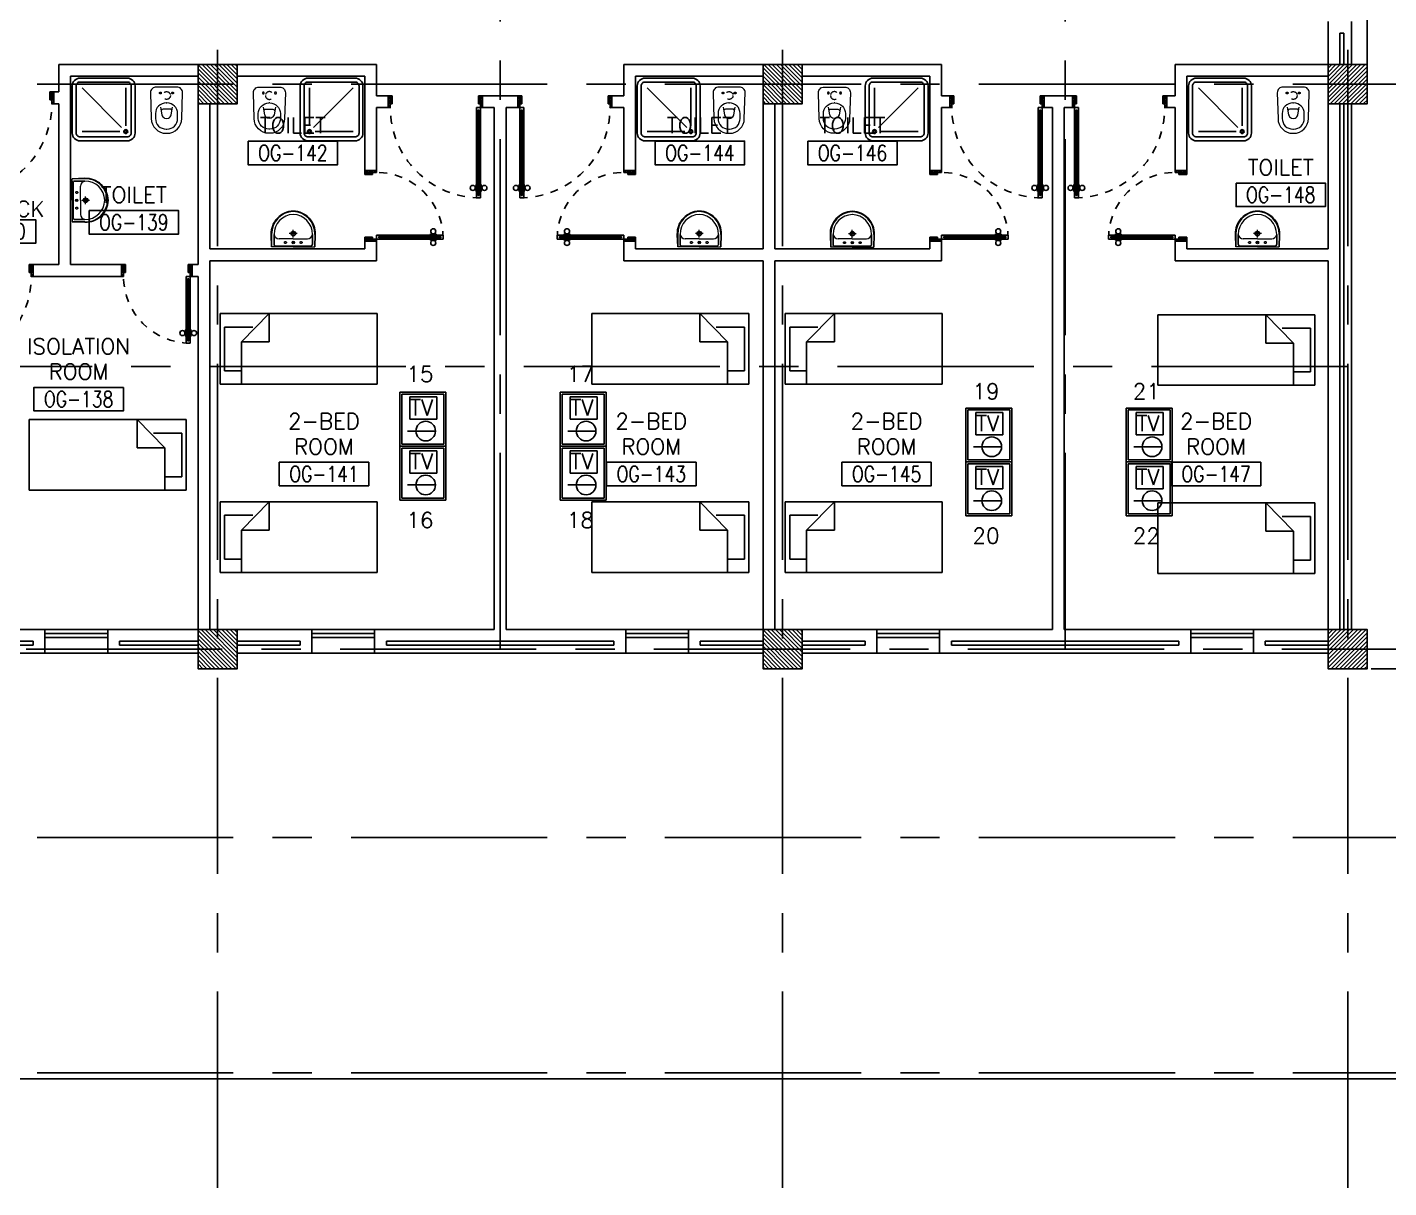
# Model space of a CAD drawing. Extents: x 276011.4 to 276105.3, y 57291.9 to 57371.4.
# Drawn here: x 276077.99 to 276095.34, y 57291.9 to 57306.69 of the extents above; entities that cross this region are included whole.
import ezdxf
from ezdxf.enums import TextEntityAlignment as Align

# ---------------------------------------------------------------- set-up
doc = ezdxf.new("R2010")
doc.units = 0
doc.header["$MEASUREMENT"] = 0
doc.header["$PDMODE"] = 34
for name, pattern in [('CENTERX2', [4, 2.5, -0.5, 0.5, -0.5]), ('DASHED', [0.75, 0.5, -0.25]), ('HIDDEN', [0.375, 0.25, -0.125]), ('HIDDEN2', [0.1875, 0.125, -0.0625])]:
    doc.linetypes.add(name, pattern=pattern)
doc.layers.get('0').update_dxf_attribs({"color": 11, "linetype": 'CONTINUOUS'})
doc.layers.get('DEFPOINTS').update_dxf_attribs({"color": 11, "linetype": 'CONTINUOUS'})
for name, color, linetype in [('AX-DIM', 11, 'CONTINUOUS'), ('AXES', 11, 'CENTERX2'), ('COL', 11, 'CONTINUOUS'), ('DOOR', 11, 'CONTINUOUS'), ('E-TV', 4, 'CONTINUOUS'), ('FIX', 11, 'CONTINUOUS'), ('FUR', 11, 'CONTINUOUS'), ('HAT', 11, 'CONTINUOUS'), ('INSUL', 11, 'CONTINUOUS'), ('PROJ-L', 11, 'CONTINUOUS'), ('RM-BOX', 11, 'CONTINUOUS'), ('RM-NAME', 11, 'CONTINUOUS'), ('RM-NO', 11, 'CONTINUOUS'), ('WALL', 11, 'CONTINUOUS'), ('WIN', 11, 'CONTINUOUS')]:
    doc.layers.add(name, color=color, linetype=linetype)
doc.styles.add('ROMANS', font='ROMANS.shx', dxfattribs={"width": 0.6})
doc.dimstyles.new('STANDARD in', dxfattribs={"dimtxt": 0.24, "dimasz": 0.1, "dimexe": 0.07, "dimexo": 0.05, "dimgap": 0.05, "dimtad": 1, "dimdec": 0, "dimlfac": 1000, "dimzin": 0, "dimdsep": 46, "dimtxsty": 'ROMANS', "dimblk": 'ARCHTICK', "dimcen": 0.05, "dimdle": 0.05, "dimclrd": 7, "dimclre": 7, "dimclrt": 2, "dimadec": 0, "dimazin": 0, "dimtfac": 1, "dimtdec": 0, "dimtmove": 2, "dimatfit": 3, "dimldrblk": 'ARCHTICK', "dimfxl": 0, "dimtolj": 1, "dimtzin": 0, "dimarcsym": 0})

# ---------------------------------------------------------------- blocks, each defined once
blk = doc.blocks.new('_ARCHTICK')
at = {"color": 0, "linetype": 'ByBlock', "const_width": 0.15}
blk.add_lwpolyline([(-0.5, -0.5), (0.5, 0.5)], dxfattribs=at)
blk = doc.blocks.new('*D584')
at = {"layer": 'AX-DIM', "color": 7, "lineweight": -2, "ltscale": 0.3}
for p, q in [((276103.265, 57298.513), (276103.985, 57298.513)), ((276103.915, 57298.563), (276103.915, 57293.238)), ((276061.32, 57293.288), (276103.985, 57293.288))]:
    blk.add_line(p, q, dxfattribs=at)
at = {"layer": 'DEFPOINTS', "color": 0, "ltscale": 0.3}
for p in [(276103.215, 57298.513), (276061.27, 57293.288), (276103.915, 57293.288)]:
    blk.add_point(p, dxfattribs=at)
at = {"layer": 'AX-DIM', "color": 7, "lineweight": -2, "ltscale": 0.3, "xscale": 0.1, "yscale": 0.1, "zscale": 0.1}
for p, rotation in [((276103.915, 57298.513), 90), ((276103.915, 57293.288), 270)]:
    blk.add_blockref('_ARCHTICK', p, dxfattribs=dict(at, rotation=rotation))
at = {"layer": 'AX-DIM', "color": 2, "ltscale": 0.3, "insert": (276103.745, 57295.9), "char_height": 0.24, "attachment_point": 5, "rotation": 90, "style": 'ROMANS'}
blk.add_mtext('\\A1;5225', dxfattribs=at)
blk = doc.blocks.new('*D583')
at = {"layer": 'AX-DIM', "color": 7, "lineweight": -2, "ltscale": 0.3}
for p, q in [((276095.115, 57357.833), (276103.985, 57357.833)), ((276103.915, 57357.883), (276103.915, 57298.463)), ((276095.115, 57298.513), (276103.985, 57298.513))]:
    blk.add_line(p, q, dxfattribs=at)
at = {"layer": 'DEFPOINTS', "color": 0, "ltscale": 0.3}
for p in [(276095.065, 57357.833), (276095.065, 57298.513), (276103.915, 57298.513)]:
    blk.add_point(p, dxfattribs=at)
at = {"layer": 'AX-DIM', "color": 7, "lineweight": -2, "ltscale": 0.3, "xscale": 0.1, "yscale": 0.1, "zscale": 0.1}
for p, rotation in [((276103.915, 57357.833), 90), ((276103.915, 57298.513), 270)]:
    blk.add_blockref('_ARCHTICK', p, dxfattribs=dict(at, rotation=rotation))
at = {"layer": 'AX-DIM', "color": 2, "ltscale": 0.3, "insert": (276103.745, 57328.173), "char_height": 0.24, "attachment_point": 5, "rotation": 90, "style": 'ROMANS'}
blk.add_mtext('\\A1;59320', dxfattribs=at)
blk = doc.blocks.new('*X61')
at = {"color": 0}
for p, q in [((253129, 118266), (253613, 118750)), ((253129, 118319), (253560, 118750)), ((253129, 118372), (253507, 118750)), ((253129, 118425), (253454, 118750)), ((253129, 118478), (253401, 118750)), ((253129, 118531), (253348, 118750)), ((253129, 118584), (253294, 118750)), ((253129, 118637), (253241, 118750)), ((253129, 118690), (253188, 118750)), ((253129, 118743), (253135, 118750)), ((253166, 118250), (253629, 118713)), ((253219, 118250), (253629, 118660)), ((253272, 118250), (253629, 118607)), ((253325, 118250), (253629, 118553)), ((253378, 118250), (253629, 118500)), ((253431, 118250), (253629, 118447)), ((253484, 118250), (253629, 118394)), ((253537, 118250), (253629, 118341)), ((253590, 118250), (253629, 118288))]:
    blk.add_line(p, q, dxfattribs=at)
blk = doc.blocks.new('COL50')
at = {"layer": 'COL'}
blk.add_lwpolyline([(-250, 250), (-250, -250), (250, -250), (250, 250)], close=True, dxfattribs=at)
blk = doc.blocks.new('*X60')
at = {"color": 0}
for p, q in [((253129, 125478), (253600, 125950)), ((253129, 125531), (253547, 125950)), ((253129, 125584), (253494, 125950)), ((253129, 125637), (253441, 125950)), ((253129, 125690), (253388, 125950)), ((253129, 125743), (253335, 125950)), ((253129, 125796), (253282, 125950)), ((253129, 125849), (253229, 125950)), ((253129, 125902), (253176, 125950)), ((253153, 125450), (253629, 125925)), ((253206, 125450), (253629, 125872)), ((253259, 125450), (253629, 125819)), ((253312, 125450), (253629, 125766)), ((253365, 125450), (253629, 125713)), ((253418, 125450), (253629, 125660)), ((253471, 125450), (253629, 125607)), ((253524, 125450), (253629, 125554)), ((253577, 125450), (253629, 125501))]:
    blk.add_line(p, q, dxfattribs=at)
blk = doc.blocks.new('*X51')
at = {"color": 0}
for p, q in [((238727, 169890), (239227, 170390)), ((238729, 169945), (239174, 170390)), ((238729, 169998), (239121, 170390)), ((238729, 170051), (239067, 170390)), ((238729, 170104), (239014, 170390)), ((238729, 170157), (238961, 170390)), ((238729, 170210), (238908, 170390)), ((238729, 170263), (238855, 170390)), ((238729, 170316), (238802, 170390)), ((238729, 170369), (238749, 170390)), ((238780, 169890), (239229, 170339)), ((238833, 169890), (239229, 170286)), ((238886, 169890), (239229, 170233)), ((238939, 169890), (239229, 170180)), ((238992, 169890), (239229, 170127)), ((239045, 169890), (239229, 170074)), ((239098, 169890), (239229, 170020)), ((239151, 169890), (239229, 169967)), ((239204, 169890), (239229, 169914))]:
    blk.add_line(p, q, dxfattribs=at)
blk = doc.blocks.new('*X46')
at = {"color": 0}
for p, q in [((238729, 177104), (239214, 177590)), ((238729, 177157), (239161, 177590)), ((238729, 177210), (239108, 177590)), ((238729, 177263), (239055, 177590)), ((238729, 177316), (239002, 177590)), ((238729, 177369), (238949, 177590)), ((238729, 177422), (238896, 177590)), ((238729, 177475), (238843, 177590)), ((238729, 177528), (238790, 177590)), ((238729, 177581), (238737, 177590)), ((238767, 177090), (239229, 177551)), ((238820, 177090), (239229, 177498)), ((238873, 177090), (239229, 177445)), ((238926, 177090), (239229, 177392)), ((238979, 177090), (239229, 177339)), ((239032, 177090), (239229, 177286)), ((239085, 177090), (239229, 177233)), ((239138, 177090), (239229, 177180)), ((239191, 177090), (239229, 177127))]:
    blk.add_line(p, q, dxfattribs=at)
blk = doc.blocks.new('*X52')
at = {"color": 0}
for p, q in [((245929, 169932), (246386, 170390)), ((245929, 169985), (246333, 170390)), ((245929, 170038), (246280, 170390)), ((245929, 170091), (246227, 170390)), ((245929, 170144), (246174, 170390)), ((245929, 170197), (246121, 170390)), ((245929, 170250), (246068, 170390)), ((245929, 170303), (246015, 170390)), ((245929, 170357), (245962, 170390)), ((245939, 169890), (246429, 170379)), ((245992, 169890), (246429, 170326)), ((246045, 169890), (246429, 170273)), ((246098, 169890), (246429, 170220)), ((246151, 169890), (246429, 170167)), ((246204, 169890), (246429, 170114)), ((246257, 169890), (246429, 170061)), ((246310, 169890), (246429, 170008)), ((246363, 169890), (246429, 169955)), ((246416, 169890), (246429, 169902))]:
    blk.add_line(p, q, dxfattribs=at)
blk = doc.blocks.new('*X45')
at = {"color": 0}
for p, q in [((245927, 177090), (246427, 177590)), ((245929, 177145), (246374, 177590)), ((245929, 177198), (246321, 177590)), ((245929, 177251), (246267, 177590)), ((245929, 177304), (246214, 177590)), ((245929, 177357), (246161, 177590)), ((245929, 177410), (246108, 177590)), ((245929, 177463), (246055, 177590)), ((245929, 177516), (246002, 177590)), ((245929, 177569), (245949, 177590)), ((245980, 177090), (246429, 177539)), ((246033, 177090), (246429, 177486)), ((246086, 177090), (246429, 177433)), ((246139, 177090), (246429, 177380)), ((246192, 177090), (246429, 177327)), ((246245, 177090), (246429, 177274)), ((246298, 177090), (246429, 177220)), ((246351, 177090), (246429, 177167)), ((246404, 177090), (246429, 177114))]:
    blk.add_line(p, q, dxfattribs=at)
blk = doc.blocks.new('DOOR100')
at = {"layer": 'DOOR', "color": 0, "linetype": 'ByBlock'}
for p, q in [((-75, 1218), (-82, 1218)), ((-82, 1128), (-82, 1218)), ((-25, 1300), (-75, 1300)), ((-75, 1300), (-25, 1300)), ((-75, 1250), (-75, 1300)), ((-58, 1250), (-75, 1250)), ((-42, 1270), (-58, 1270)), ((-58, 1250), (-58, 1270)), ((-42, 1250), (-42, 1270)), ((-25, 1250), (-42, 1250)), ((-25, 1250), (-25, 1300)), ((-25, 1218), (-18, 1218)), ((-18, 1128), (-18, 1218)), ((-82, 1205), (-91, 1205)), ((-91, 1205), (-91, 1140)), ((-82, 1140), (-91, 1140)), ((-82, 1205), (-82, 1140)), ((-75, 1128), (-82, 1128)), ((-25, 1128), (-18, 1128)), ((-18, 1205), (-9, 1205)), ((-18, 1205), (-18, 1140)), ((-18, 1140), (-9, 1140)), ((-9, 1205), (-9, 1140)), ((-75, 200), (-58, 200)), ((-75, 150), (-75, 200)), ((-58, 200), (-58, 180)), ((-58, 180), (-42, 180)), ((-42, 200), (-25, 200)), ((-42, 180), (-42, 200)), ((-25, 200), (-25, 150)), ((-1200, 0), (-1200, 150)), ((-1200, 150), (-1175, 150)), ((-1200, 150), (-1200, 0)), ((-1150, 0), (-1200, 0)), ((-1175, 150), (-1175, 100)), ((-1175, 100), (-1150, 100)), ((-1150, 100), (-1150, 0)), ((-75, 150), (-25, 150)), ((-50, 100), (-50, 0)), ((-25, 100), (-50, 100)), ((-50, 0), (0, 0)), ((0, 150), (-25, 150)), ((-25, 150), (-25, 100)), ((0, 150), (0, 0))]:
    blk.add_line(p, q, dxfattribs=at)
at = {"layer": 'DOOR', "linetype": 'ByBlock'}
for p, q in [((-75, 1250), (-75, 200)), ((-58, 200), (-58, 1250)), ((-42, 200), (-42, 1250)), ((-25, 200), (-25, 1250)), ((0, 0), (0, 150))]:
    blk.add_line(p, q, dxfattribs=at)
at = {"layer": 'DOOR', "color": 9, "linetype": 'ByBlock'}
for p, q in [((-1150, 0), (-1200, 114)), ((-1150, 0), (-1200, 40)), ((-1150, 0), (-1163, 100)), ((-50, 0), (0, 114)), ((-50, 0), (-37, 100)), ((-50, 0), (0, 40))]:
    blk.add_line(p, q, dxfattribs=at)
at = {"layer": 'DOOR', "color": 0, "linetype": 'ByBlock'}
for centre in [(-124, 1173), (24, 1173)]:
    blk.add_circle(centre, 32.4, dxfattribs=at)
at = {"layer": 'DOOR', "linetype": 'HIDDEN', "ltscale": 0.5}
blk.add_arc((-25, 150), 1150, 90, 180.0001, dxfattribs=at)
at = {"layer": 'DOOR', "color": 9, "linetype": 'ByBlock'}
for centre, radius, start, end in [((-1150, 0), 154, 103.7142, 108.8947), ((-1150, 0), 134, 100.72, 111.8402), ((-1150, 0), 94.4, 90, 121.9818), ((-1150, 0), 74.4, 90, 132.2236), ((-1150, 0), 54.4, 90, 156.7926), ((-1150, 0), 34.4, 90, 180), ((-1150, 0), 14.4, 90, 180), ((-50, 0), 94.4, 58.0182, 90), ((-50, 0), 74.4, 47.7764, 90), ((-50, 0), 54.4, 23.2074, 90), ((-50, 0), 34.4, 0, 90), ((-50, 0), 14.4, 0, 90), ((-50, 0), 134, 68.1598, 79.28), ((-50, 0), 114, 64.0838, 77.3774), ((-50, 0), 154, 71.1053, 76.2858)]:
    blk.add_arc(centre, radius, start, end, dxfattribs=at)
blk = doc.blocks.new('DOOR90')
at = {"layer": 'DOOR', "color": 0, "linetype": 'ByBlock'}
for p, q in [((-150, 0), (-150, -25)), ((-150, 0), (0, 0)), ((0, -50), (0, 0)), ((-1000, -25), (-1000, -75)), ((-1000, -75), (-1000, -25)), ((-950, -25), (-1000, -25)), ((-950, -75), (-1000, -75)), ((-970, -42), (-970, -58)), ((-950, -42), (-970, -42)), ((-950, -58), (-970, -58)), ((-950, -25), (-950, -42)), ((-950, -58), (-950, -75)), ((-918, -25), (-918, -18)), ((-828, -18), (-918, -18)), ((-918, -75), (-918, -82)), ((-828, -82), (-918, -82)), ((-905, -18), (-905, -9)), ((-905, -9), (-840, -9)), ((-905, -18), (-840, -18)), ((-905, -82), (-905, -91)), ((-905, -82), (-840, -82)), ((-905, -91), (-840, -91)), ((-840, -18), (-840, -9)), ((-840, -82), (-840, -91)), ((-828, -25), (-828, -18)), ((-828, -75), (-828, -82)), ((-200, -42), (-200, -25)), ((-200, -25), (-150, -25)), ((-180, -42), (-200, -42)), ((-200, -75), (-200, -58)), ((-200, -58), (-180, -58)), ((-150, -75), (-200, -75)), ((-180, -58), (-180, -42)), ((-150, -75), (-150, -25)), ((-150, -25), (-100, -25)), ((-100, -25), (-100, -50)), ((-100, -50), (0, -50)), ((-100, -850), (0, -850)), ((-100, -875), (-100, -850)), ((0, -850), (0, -900)), ((-150, -900), (-150, -875)), ((-150, -875), (-100, -875)), ((0, -900), (-150, -900)), ((-150, -900), (0, -900))]:
    blk.add_line(p, q, dxfattribs=at)
at = {"layer": 'DOOR', "color": 9, "linetype": 'ByBlock'}
for p, q in [((0, -50), (-114, 0)), ((0, -50), (-40, 0)), ((0, -50), (-100, -37)), ((0, -850), (-114, -900)), ((0, -850), (-100, -863)), ((0, -850), (-40, -900))]:
    blk.add_line(p, q, dxfattribs=at)
at = {"layer": 'DOOR', "linetype": 'ByBlock'}
for p, q in [((-200, -25), (-950, -25)), ((-200, -42), (-950, -42)), ((-200, -58), (-950, -58)), ((-950, -75), (-200, -75))]:
    blk.add_line(p, q, dxfattribs=at)
at = {"layer": 'DOOR', "color": 0, "linetype": 'ByBlock'}
for centre in [(-873, 24), (-873, -124)]:
    blk.add_circle(centre, 32.4, dxfattribs=at)
at = {"layer": 'DOOR', "color": 9, "linetype": 'ByBlock'}
for centre, radius, start, end in [((0, -50), 154, 161.1053, 166.2858), ((0, -50), 134, 158.1598, 169.28), ((0, -50), 94.4, 148.0182, 180), ((0, -50), 74.4, 137.7764, 180), ((0, -50), 114, 154.0838, 167.3774), ((0, -50), 54.4, 113.2074, 180), ((0, -50), 34.4, 90, 180), ((0, -50), 14.4, 90, 180), ((0, -850), 94.4, 180, 211.9818), ((0, -850), 74.4, 180, 222.2236), ((0, -850), 54.4, 180, 246.7926), ((0, -850), 34.4, 180, 270), ((0, -850), 14.4, 180, 270), ((0, -850), 154, 193.7142, 198.8947), ((0, -850), 134, 190.72, 201.8402)]:
    blk.add_arc(centre, radius, start, end, dxfattribs=at)
at = {"layer": 'DOOR', "linetype": 'HIDDEN', "ltscale": 0.5}
blk.add_arc((-150, -25), 850, 180, 270, dxfattribs=at)
blk = doc.blocks.new('RM1')
at = {"layer": 'RM-BOX'}
blk.add_lwpolyline([(570, -200), (-570, -200), (-570, -500), (570, -500)], close=True, dxfattribs=at)
at = {"layer": 'RM-NAME', "style": 'ROMANS'}
for tag, p in [('ROOMNAME1', (0, 324)), ('ROOMNAME2', (0, 0))]:
    blk.add_attdef(tag, text='', height=200, dxfattribs=at).set_placement(p, align=Align.MIDDLE)
at = {"layer": 'RM-NO', "style": 'ROMANS', "width": 0.8}
blk.add_attdef('ROOMNO', text='', height=200, dxfattribs=at).set_placement((0, -350), align=Align.MIDDLE)
blk = doc.blocks.new('LAV1')
at = {"layer": 'FIX', "linetype": 'ByBlock', "ltscale": 0.3}
for p, q in [((-280, 210), (-275, 50)), ((-245, 210), (-245, 85)), ((245, 210), (245, 85)), ((280, 210), (275, 50)), ((0, 60), (-220, 60)), ((0, 60), (220, 60))]:
    blk.add_line(p, q, dxfattribs=at)
at = {"layer": 'FIX', "linetype": 'Continuous', "lineweight": 20}
for p, q in [((-275, 210), (-275, 50)), ((275, 210), (275, 50)), ((0, 50), (-275, 50)), ((0, 50), (-252, 50)), ((0, 155), (-181, 155)), ((0, 155), (181, 155)), ((0, 50), (252, 50)), ((0, 50), (275, 50))]:
    blk.add_line(p, q, dxfattribs=at)
at = {"layer": 'FIX', "linetype": 'DASHED', "lineweight": 20, "ltscale": 0.05}
for p, q in [((50, 220), (-50, 220)), ((0, 170), (0, 270)), ((0, 170), (0, 270))]:
    blk.add_line(p, q, dxfattribs=at)
at = {"layer": 'FIX', "lineweight": 20}
for p, q in [((16, 107), (-15, 107)), ((0, 92), (0, 123))]:
    blk.add_line(p, q, dxfattribs=at)
for centre, radius in [((0, 220), 29.5), ((0, 220), 22.5), ((0, 107), 15.5)]:
    blk.add_circle(centre, radius, dxfattribs=at)
at = {"layer": 'FIX', "linetype": 'HIDDEN', "lineweight": 20, "ltscale": 0.05}
for centre in [(-100, 107), (100, 107)]:
    blk.add_circle(centre, 12.4, dxfattribs=at)
at = {"layer": 'FIX', "linetype": 'ByBlock', "ltscale": 0.3}
for centre, radius, start, end in [((7, 220), 287, 91.3776, 182.0064), ((-7, 220), 287, 357.9936, 88.6224), ((-220, 85), 24.9, 179.7021, 269.9486), ((220, 85), 24.9, 270.0514, 0.2979)]:
    blk.add_arc(centre, radius, start, end, dxfattribs=at)
at = {"layer": 'FIX', "linetype": 'Continuous', "lineweight": 20}
for centre, radius, start, end in [((8, 217), 283, 91.6988, 181.351), ((8, 212), 253, 91.7328, 180.4884), ((-8, 217), 283, 358.649, 88.3012), ((-8, 212), 253, 359.5116, 88.2672), ((-179, 222), 66.9, 190.2006, 268.0786), ((179, 222), 66.9, 271.9214, 349.7994)]:
    blk.add_arc(centre, radius, start, end, dxfattribs=at)
blk = doc.blocks.new('SHR1')
at = {"layer": 'FIX'}
for p, q in [((-196, 196), (-700, 700)), ((-143, 218), (-143, 700)), ((-218, 143), (-700, 143))]:
    blk.add_line(p, q, dxfattribs=at)
for points in [[(-825, 125), (-825, 725, -0.414214), (-725, 825), (-125, 825, -0.414214), (-25, 725), (-25, 125, -0.414214), (-125, 25), (-725, 25, -0.414214)], [(-775, 125), (-775, 725, -0.414214), (-725, 775), (-125, 775, -0.414214), (-75, 725), (-75, 125, -0.414214), (-125, 75), (-725, 75, -0.414214)]]:
    blk.add_lwpolyline(points, format="xyb", close=True, dxfattribs=at)
for radius in [25, 15]:
    blk.add_circle((-143, 143), radius, dxfattribs=at)
blk = doc.blocks.new('WC1')
at = {"layer": 'FIX', "lineweight": 20}
for p, q in [((-210, 204), (-538, 194)), ((-727, 5), (-727, -5)), ((-674, 5), (-674, -5)), ((-534, 24), (-540, 0)), ((-540, 0), (-534, -24)), ((-475, 141), (-538, 141)), ((-395, 76), (-490, 60)), ((-339, 5), (-339, -5)), ((-538, -141), (-475, -141)), ((-490, -60), (-395, -76)), ((-538, -194), (-210, -204))]:
    blk.add_line(p, q, dxfattribs=at)
at = {"layer": 'FIX', "linetype": 'Continuous', "lineweight": 20}
blk.add_line((-420, -47), (-420, 45), dxfattribs=at)
at = {"layer": 'FIX', "lineweight": 20}
blk.add_lwpolyline([(-213, -204), (-210, -204, 0.414214), (-137, -131), (-137, 0), (-137, 131, 0.414214), (-210, 204)], format="xyb", dxfattribs=at)
at = {"layer": 'FIX', "linetype": 'HIDDEN2', "lineweight": 20, "ltscale": 0.3}
blk.add_circle((-245, 0), 49.8, dxfattribs=at)
at = {"layer": 'FIX', "linetype": 'HIDDEN', "lineweight": 20, "ltscale": 0.05}
for centre in [(-213, 78), (-213, -77)]:
    blk.add_circle(centre, 11.6, dxfattribs=at)
at = {"layer": 'FIX', "lineweight": 20}
for centre, radius, start, end in [((-538, 5), 189, 90, 180), ((-538, 5), 136, 90, 180), ((-473, -7), 68.2, 128.9242, 152.8468), ((-464, -18), 82, 108.496, 128.9242), ((-475, 5), 136, 360, 90), ((-538, -5), 189, 180, 270), ((-538, -5), 136, 180, 270), ((-473, 7), 68.2, 207.1532, 231.0758), ((-464, 18), 82, 231.0758, 251.504), ((-475, -5), 136, 270, 0)]:
    blk.add_arc(centre, radius, start, end, dxfattribs=at)
at = {"layer": 'FIX', "linetype": 'Continuous', "lineweight": 20}
for centre, start, end in [((-443, 46), 357.6662, 91.6121), ((-442, -46), 268.3879, 2.3338)]:
    blk.add_arc(centre, 22.3, start, end, dxfattribs=at)

msp = doc.modelspace()

# ---------------------------------------------------------------- linework, layer by layer
at = {"layer": 'AXES'}
for p, q in [((276080.4155, 57291.8986), (276080.4155, 57370.7113)), ((276087.6155, 57291.8986), (276087.6155, 57370.7113)), ((276094.8155, 57291.8986), (276094.8155, 57370.7113)), ((276084.0155, 57298.7629), (276084.0155, 57357.5829)), ((276091.2155, 57298.7629), (276091.2155, 57357.5329)), ((276104.6155, 57305.9629), (276052.5255, 57305.9629)), ((276094.8155, 57302.3629), (276052.5255, 57302.3629)), ((276033.9755, 57298.7629), (276104.6155, 57298.7629)), ((276104.6155, 57296.3629), (276052.5255, 57296.3629)), ((276104.6155, 57293.3629), (276052.5255, 57293.3629))]:
    msp.add_line(p, q, dxfattribs=at)
at = {"layer": 'COL'}
for points in [[(276080.6655, 57299.0129), (276080.6655, 57298.5129), (276080.1655, 57298.5129), (276080.1655, 57299.0129)], [(276087.8655, 57299.0129), (276087.8655, 57298.5129), (276087.3655, 57298.5129), (276087.3655, 57299.0129)]]:
    msp.add_lwpolyline(points, close=True, dxfattribs=at)
at = {"layer": 'E-TV', "color": 4}
for p, q in [((276083.323, 57302.0355), (276082.737, 57302.0355)), ((276082.737, 57302.0355), (276082.737, 57301.3481)), ((276083.298, 57302.0105), (276082.762, 57302.0105)), ((276082.762, 57302.0105), (276082.762, 57301.3731)), ((276083.2089, 57301.9782), (276082.8638, 57301.9782)), ((276082.8638, 57301.9782), (276082.8638, 57301.6922)), ((276083.2089, 57301.6922), (276083.2089, 57301.9782)), ((276083.298, 57301.3731), (276083.298, 57302.0105)), ((276083.323, 57301.3481), (276083.323, 57302.0355)), ((276085.3664, 57302.0355), (276084.7804, 57302.0355)), ((276084.7804, 57302.0355), (276084.7804, 57301.3481)), ((276085.3414, 57302.0105), (276084.8054, 57302.0105)), ((276084.8054, 57302.0105), (276084.8054, 57301.3731)), ((276085.2523, 57301.9782), (276084.9073, 57301.9782)), ((276084.9073, 57301.9782), (276084.9073, 57301.6922)), ((276085.2523, 57301.6922), (276085.2523, 57301.9782)), ((276085.3414, 57301.3731), (276085.3414, 57302.0105)), ((276085.3664, 57301.3481), (276085.3664, 57302.0355)), ((276090.5355, 57301.8355), (276089.9495, 57301.8355)), ((276089.9495, 57301.8355), (276089.9495, 57301.1481)), ((276090.5105, 57301.8105), (276089.9745, 57301.8105)), ((276089.9745, 57301.8105), (276089.9745, 57301.1731)), ((276090.5105, 57301.1731), (276090.5105, 57301.8105)), ((276090.5355, 57301.1481), (276090.5355, 57301.8355)), ((276092.5789, 57301.8355), (276091.9929, 57301.8355)), ((276091.9929, 57301.8355), (276091.9929, 57301.1481)), ((276092.5539, 57301.8105), (276092.0179, 57301.8105)), ((276092.0179, 57301.8105), (276092.0179, 57301.1731)), ((276092.5539, 57301.1731), (276092.5539, 57301.8105)), ((276092.5789, 57301.1481), (276092.5789, 57301.8355)), ((276082.8638, 57301.6922), (276083.2089, 57301.6922)), ((276084.9073, 57301.6922), (276085.2523, 57301.6922)), ((276090.4214, 57301.7782), (276090.0763, 57301.7782)), ((276090.0763, 57301.7782), (276090.0763, 57301.4922)), ((276090.4214, 57301.4922), (276090.4214, 57301.7782)), ((276092.4648, 57301.7782), (276092.1198, 57301.7782)), ((276092.1198, 57301.7782), (276092.1198, 57301.4922)), ((276092.4648, 57301.4922), (276092.4648, 57301.7782)), ((276083.1922, 57301.5417), (276082.8339, 57301.5417)), ((276085.2356, 57301.5417), (276084.8773, 57301.5417)), ((276090.0763, 57301.4922), (276090.4214, 57301.4922)), ((276092.1198, 57301.4922), (276092.4648, 57301.4922)), ((276082.737, 57301.3481), (276083.323, 57301.3481)), ((276083.323, 57301.3481), (276082.737, 57301.3481)), ((276082.737, 57301.3481), (276082.737, 57300.6607)), ((276082.762, 57301.3731), (276083.298, 57301.3731)), ((276083.298, 57301.3231), (276082.762, 57301.3231)), ((276082.762, 57301.3231), (276082.762, 57300.6857)), ((276083.2089, 57301.2908), (276082.8638, 57301.2908)), ((276082.8638, 57301.2908), (276082.8638, 57301.0048)), ((276083.2089, 57301.0048), (276083.2089, 57301.2908)), ((276083.298, 57300.6857), (276083.298, 57301.3231)), ((276083.323, 57300.6607), (276083.323, 57301.3481)), ((276084.7804, 57301.3481), (276085.3664, 57301.3481)), ((276085.3664, 57301.3481), (276084.7804, 57301.3481)), ((276084.7804, 57301.3481), (276084.7804, 57300.6607)), ((276084.8054, 57301.3731), (276085.3414, 57301.3731)), ((276085.3414, 57301.3231), (276084.8054, 57301.3231)), ((276084.8054, 57301.3231), (276084.8054, 57300.6857)), ((276085.2523, 57301.2908), (276084.9073, 57301.2908)), ((276084.9073, 57301.2908), (276084.9073, 57301.0048)), ((276085.2523, 57301.0048), (276085.2523, 57301.2908)), ((276085.3414, 57300.6857), (276085.3414, 57301.3231)), ((276085.3664, 57300.6607), (276085.3664, 57301.3481)), ((276090.4047, 57301.3417), (276090.0464, 57301.3417)), ((276092.4481, 57301.3417), (276092.0898, 57301.3417)), ((276089.9495, 57301.1481), (276090.5355, 57301.1481)), ((276090.5355, 57301.1481), (276089.9495, 57301.1481)), ((276089.9495, 57301.1481), (276089.9495, 57300.4607)), ((276089.9745, 57301.1731), (276090.5105, 57301.1731)), ((276090.5105, 57301.1231), (276089.9745, 57301.1231)), ((276089.9745, 57301.1231), (276089.9745, 57300.4857)), ((276090.5105, 57300.4857), (276090.5105, 57301.1231)), ((276090.5355, 57300.4607), (276090.5355, 57301.1481)), ((276091.9929, 57301.1481), (276092.5789, 57301.1481)), ((276092.5789, 57301.1481), (276091.9929, 57301.1481)), ((276091.9929, 57301.1481), (276091.9929, 57300.4607)), ((276092.0179, 57301.1731), (276092.5539, 57301.1731)), ((276092.5539, 57301.1231), (276092.0179, 57301.1231)), ((276092.0179, 57301.1231), (276092.0179, 57300.4857)), ((276092.5539, 57300.4857), (276092.5539, 57301.1231)), ((276092.5789, 57300.4607), (276092.5789, 57301.1481)), ((276082.8638, 57301.0048), (276083.2089, 57301.0048)), ((276084.9073, 57301.0048), (276085.2523, 57301.0048)), ((276090.4214, 57301.0908), (276090.0763, 57301.0908)), ((276090.0763, 57301.0908), (276090.0763, 57300.8048)), ((276090.4214, 57300.8048), (276090.4214, 57301.0908)), ((276092.4648, 57301.0908), (276092.1198, 57301.0908)), ((276092.1198, 57301.0908), (276092.1198, 57300.8048)), ((276092.4648, 57300.8048), (276092.4648, 57301.0908)), ((276083.1922, 57300.8544), (276082.8339, 57300.8544)), ((276085.2356, 57300.8544), (276084.8773, 57300.8544)), ((276090.0763, 57300.8048), (276090.4214, 57300.8048)), ((276092.1198, 57300.8048), (276092.4648, 57300.8048)), ((276082.737, 57300.6607), (276083.323, 57300.6607)), ((276082.762, 57300.6857), (276083.298, 57300.6857)), ((276084.7804, 57300.6607), (276085.3664, 57300.6607)), ((276084.8054, 57300.6857), (276085.3414, 57300.6857)), ((276090.4047, 57300.6544), (276090.0464, 57300.6544)), ((276092.4481, 57300.6544), (276092.0898, 57300.6544)), ((276089.9495, 57300.4607), (276090.5355, 57300.4607)), ((276089.9745, 57300.4857), (276090.5105, 57300.4857)), ((276091.9929, 57300.4607), (276092.5789, 57300.4607)), ((276092.0179, 57300.4857), (276092.5539, 57300.4857))]:
    msp.add_line(p, q, dxfattribs=at)
for centre in [(276083.0672, 57301.5417), (276085.1106, 57301.5417), (276090.2797, 57301.3417), (276092.3231, 57301.3417), (276083.0672, 57300.8544), (276085.1106, 57300.8544), (276090.2797, 57300.6544), (276092.3231, 57300.6544)]:
    msp.add_circle(centre, 0.125, dxfattribs=at)
at = {"layer": 'FUR'}
for p, q in [((276080.4476, 57303.0398), (276082.4476, 57303.0398)), ((276080.4476, 57302.1398), (276080.4476, 57303.0398)), ((276080.7192, 57302.6786), (276081.0726, 57303.0398)), ((276081.0726, 57303.0398), (276081.0726, 57302.6786)), ((276082.4476, 57303.0398), (276082.4476, 57302.1398)), ((276087.1848, 57303.0398), (276085.1848, 57303.0398)), ((276085.1848, 57303.0398), (276085.1848, 57302.1398)), ((276086.5597, 57303.0398), (276086.5597, 57302.6786)), ((276086.9132, 57302.6786), (276086.5597, 57303.0398)), ((276087.1848, 57302.1398), (276087.1848, 57303.0398)), ((276087.6495, 57303.0398), (276089.6495, 57303.0398)), ((276087.6495, 57302.1398), (276087.6495, 57303.0398)), ((276087.9211, 57302.6786), (276088.2745, 57303.0398)), ((276088.2745, 57303.0398), (276088.2745, 57302.6786)), ((276089.6495, 57303.0398), (276089.6495, 57302.1398)), ((276094.3973, 57303.0249), (276092.3973, 57303.0249)), ((276092.3973, 57303.0249), (276092.3973, 57302.1249)), ((276093.7722, 57303.0249), (276093.7722, 57302.6638)), ((276094.1257, 57302.6638), (276093.7722, 57303.0249)), ((276094.3973, 57302.1249), (276094.3973, 57303.0249)), ((276080.503, 57302.8676), (276080.8627, 57302.8676)), ((276080.503, 57302.3097), (276080.503, 57302.8676)), ((276087.1293, 57302.8676), (276086.7696, 57302.8676)), ((276087.1293, 57302.3097), (276087.1293, 57302.8676)), ((276087.7049, 57302.8676), (276088.0646, 57302.8676)), ((276087.7049, 57302.3097), (276087.7049, 57302.8676)), ((276094.3418, 57302.8527), (276093.9821, 57302.8527)), ((276094.3418, 57302.2948), (276094.3418, 57302.8527)), ((276080.7192, 57302.6786), (276081.0726, 57302.6786)), ((276080.7192, 57302.1398), (276080.7192, 57302.6786)), ((276086.9132, 57302.6786), (276086.5597, 57302.6786)), ((276086.9132, 57302.1398), (276086.9132, 57302.6786)), ((276087.9211, 57302.6786), (276088.2745, 57302.6786)), ((276087.9211, 57302.1398), (276087.9211, 57302.6786)), ((276094.1257, 57302.6638), (276093.7722, 57302.6638)), ((276094.1257, 57302.1249), (276094.1257, 57302.6638)), ((276080.7192, 57302.3097), (276080.503, 57302.3097)), ((276086.9132, 57302.3097), (276087.1293, 57302.3097)), ((276087.9211, 57302.3097), (276087.7049, 57302.3097)), ((276082.4476, 57302.1398), (276080.4476, 57302.1398)), ((276085.1848, 57302.1398), (276087.1848, 57302.1398)), ((276089.6495, 57302.1398), (276087.6495, 57302.1398)), ((276094.1257, 57302.2948), (276094.3418, 57302.2948)), ((276092.3973, 57302.1249), (276094.3973, 57302.1249)), ((276080.0144, 57301.6882), (276078.0144, 57301.6882)), ((276078.0144, 57301.6882), (276078.0144, 57300.7882)), ((276079.3894, 57301.6882), (276079.3894, 57301.327)), ((276079.7428, 57301.327), (276079.3894, 57301.6882)), ((276080.0144, 57300.7882), (276080.0144, 57301.6882)), ((276079.959, 57301.516), (276079.5993, 57301.516)), ((276079.959, 57300.9581), (276079.959, 57301.516)), ((276079.7428, 57301.327), (276079.3894, 57301.327)), ((276079.7428, 57300.7882), (276079.7428, 57301.327)), ((276079.7428, 57300.9581), (276079.959, 57300.9581)), ((276078.0144, 57300.7882), (276080.0144, 57300.7882)), ((276080.4476, 57300.641), (276082.4476, 57300.641)), ((276080.4476, 57299.741), (276080.4476, 57300.641)), ((276080.7192, 57300.2798), (276081.0726, 57300.641)), ((276081.0726, 57300.641), (276081.0726, 57300.2798)), ((276082.4476, 57300.641), (276082.4476, 57299.741)), ((276087.1848, 57300.641), (276085.1848, 57300.641)), ((276085.1848, 57300.641), (276085.1848, 57299.741)), ((276086.5597, 57300.641), (276086.5597, 57300.2798)), ((276086.9132, 57300.2798), (276086.5597, 57300.641)), ((276087.1848, 57299.741), (276087.1848, 57300.641)), ((276087.6495, 57300.641), (276089.6495, 57300.641)), ((276087.6495, 57299.741), (276087.6495, 57300.641)), ((276087.9211, 57300.2798), (276088.2745, 57300.641)), ((276088.2745, 57300.641), (276088.2745, 57300.2798)), ((276089.6495, 57300.641), (276089.6495, 57299.741)), ((276094.3973, 57300.6261), (276092.3973, 57300.6261)), ((276092.3973, 57300.6261), (276092.3973, 57299.7261)), ((276093.7722, 57300.6261), (276093.7722, 57300.265)), ((276094.1257, 57300.265), (276093.7722, 57300.6261)), ((276094.3973, 57299.7261), (276094.3973, 57300.6261)), ((276080.503, 57300.4688), (276080.8627, 57300.4688)), ((276080.503, 57299.9109), (276080.503, 57300.4688)), ((276087.1293, 57300.4688), (276086.7696, 57300.4688)), ((276087.1293, 57299.9109), (276087.1293, 57300.4688)), ((276087.7049, 57300.4688), (276088.0646, 57300.4688)), ((276087.7049, 57299.9109), (276087.7049, 57300.4688)), ((276094.3418, 57300.4539), (276093.9821, 57300.4539)), ((276094.3418, 57299.896), (276094.3418, 57300.4539)), ((276080.7192, 57300.2798), (276081.0726, 57300.2798)), ((276080.7192, 57299.741), (276080.7192, 57300.2798)), ((276086.9132, 57300.2798), (276086.5597, 57300.2798)), ((276086.9132, 57299.741), (276086.9132, 57300.2798)), ((276087.9211, 57300.2798), (276088.2745, 57300.2798)), ((276087.9211, 57299.741), (276087.9211, 57300.2798)), ((276094.1257, 57300.265), (276093.7722, 57300.265)), ((276094.1257, 57299.7261), (276094.1257, 57300.265)), ((276080.7192, 57299.9109), (276080.503, 57299.9109)), ((276086.9132, 57299.9109), (276087.1293, 57299.9109)), ((276087.9211, 57299.9109), (276087.7049, 57299.9109)), ((276094.1257, 57299.896), (276094.3418, 57299.896)), ((276082.4476, 57299.741), (276080.4476, 57299.741)), ((276085.1848, 57299.741), (276087.1848, 57299.741)), ((276089.6495, 57299.741), (276087.6495, 57299.741)), ((276092.3973, 57299.7261), (276094.3973, 57299.7261))]:
    msp.add_line(p, q, dxfattribs=at)
at = {"layer": 'INSUL'}
for p, q in [((276094.7155, 57306.6129), (276094.7155, 57306.2129)), ((276094.7655, 57306.6129), (276094.7155, 57306.6129)), ((276094.7655, 57306.6129), (276094.7655, 57306.2129)), ((276094.7155, 57305.7129), (276094.7155, 57299.0129)), ((276094.7655, 57305.7129), (276094.7655, 57299.0129)), ((276077.0655, 57298.8629), (276078.0655, 57298.8629)), ((276078.0655, 57298.8129), (276078.0655, 57298.8629)), ((276079.1655, 57298.8629), (276080.1655, 57298.8629)), ((276079.1655, 57298.8129), (276079.1655, 57298.8629)), ((276080.6655, 57298.8629), (276081.4655, 57298.8629)), ((276081.4655, 57298.8129), (276081.4655, 57298.8629)), ((276082.5655, 57298.8129), (276082.5655, 57298.8629)), ((276085.4655, 57298.8629), (276082.5655, 57298.8629)), ((276085.4655, 57298.8129), (276085.4655, 57298.8629)), ((276086.5655, 57298.8129), (276086.5655, 57298.8629)), ((276086.5655, 57298.8629), (276087.3655, 57298.8629)), ((276087.8655, 57298.8629), (276088.6655, 57298.8629)), ((276088.6655, 57298.8129), (276088.6655, 57298.8629)), ((276089.7655, 57298.8129), (276089.7655, 57298.8629)), ((276092.6655, 57298.8629), (276089.7655, 57298.8629)), ((276092.6655, 57298.8129), (276092.6655, 57298.8629)), ((276093.7655, 57298.8629), (276094.5655, 57298.8629)), ((276093.7655, 57298.8129), (276093.7655, 57298.8629)), ((276077.0655, 57298.8129), (276078.0655, 57298.8129)), ((276079.1655, 57298.8129), (276080.1655, 57298.8129)), ((276080.6655, 57298.8129), (276081.4655, 57298.8129)), ((276085.4655, 57298.8129), (276082.5655, 57298.8129)), ((276086.5655, 57298.8129), (276087.3655, 57298.8129)), ((276087.8655, 57298.8129), (276088.6655, 57298.8129)), ((276092.6655, 57298.8129), (276089.7655, 57298.8129)), ((276093.7655, 57298.8129), (276094.5655, 57298.8129))]:
    msp.add_line(p, q, dxfattribs=at)
at = {"layer": 'PROJ-L'}
msp.add_line((276095.0655, 57312.9129), (276095.0655, 57306.2129), dxfattribs=at)
at = {"layer": 'RM-NAME'}
for p, q in [((276078.328, 57305.8629), (276078.328, 57305.7129)), ((276082.5905, 57305.8129), (276082.5905, 57305.6629)), ((276083.7905, 57305.8129), (276083.7905, 57305.6629)), ((276084.2405, 57305.8129), (276084.2405, 57305.6629)), ((276085.4405, 57305.8129), (276085.4405, 57305.6629)), ((276089.7467, 57305.8129), (276089.7467, 57305.6629)), ((276090.9467, 57305.8129), (276090.9467, 57305.6629)), ((276091.3092, 57305.8129), (276091.3092, 57305.6629)), ((276092.5092, 57305.8129), (276092.5092, 57305.6629)), ((276078.0655, 57303.6629), (276078.0655, 57303.5129))]:
    msp.add_line(p, q, dxfattribs=at)
at = {"layer": 'WALL'}
for p, q in [((276094.5655, 57306.2129), (276094.5655, 57306.7629)), ((276094.8655, 57306.2129), (276094.8655, 57306.7629)), ((276078.3905, 57306.2129), (276078.3905, 57305.8629)), ((276082.4405, 57306.2129), (276082.4405, 57305.8129)), ((276085.5905, 57306.2129), (276085.5905, 57305.8129)), ((276089.6405, 57306.2129), (276089.6405, 57305.8129)), ((276092.6155, 57306.2129), (276092.6155, 57305.8129)), ((276078.5405, 57306.0629), (276078.5405, 57303.6629)), ((276082.2905, 57306.0629), (276082.2905, 57304.8629)), ((276085.7405, 57306.0629), (276085.7405, 57304.8629)), ((276089.4905, 57306.0629), (276089.4905, 57304.8629)), ((276092.7655, 57306.0629), (276092.7655, 57304.8629)), ((276083.7905, 57305.8129), (276084.2405, 57305.8129)), ((276078.3905, 57305.7129), (276078.3905, 57303.6629)), ((276080.1655, 57305.7129), (276080.1655, 57303.6629)), ((276080.3155, 57305.7129), (276080.3155, 57303.8629)), ((276082.4405, 57305.6629), (276082.4405, 57304.8629)), ((276083.9405, 57305.6629), (276083.9405, 57299.0129)), ((276084.0905, 57305.6629), (276084.0905, 57299.0129)), ((276084.0905, 57305.6629), (276084.2405, 57305.6629)), ((276085.5905, 57305.6629), (276085.5905, 57304.8629)), ((276087.3655, 57305.7129), (276087.3655, 57303.8629)), ((276087.5155, 57305.7129), (276087.5155, 57303.8629)), ((276089.6405, 57305.6629), (276089.6405, 57304.8629)), ((276091.053, 57305.6629), (276091.053, 57299.0129)), ((276091.203, 57305.6629), (276091.203, 57299.0129)), ((276092.6155, 57305.6629), (276092.6155, 57304.8629)), ((276094.5655, 57303.8629), (276094.5655, 57305.7129)), ((276094.8655, 57299.0129), (276094.8655, 57305.7129)), ((276082.4405, 57304.8629), (276082.2905, 57304.8629)), ((276085.5905, 57304.8629), (276085.7405, 57304.8629)), ((276089.6405, 57304.8629), (276089.4905, 57304.8629)), ((276092.6155, 57304.8629), (276092.7655, 57304.8629)), ((276082.4405, 57303.9629), (276082.2905, 57303.9629)), ((276082.2905, 57303.9629), (276082.2905, 57303.8629)), ((276082.4405, 57303.9629), (276082.4405, 57303.7129)), ((276085.5905, 57303.9629), (276085.7405, 57303.9629)), ((276085.5905, 57303.9629), (276085.5905, 57303.7129)), ((276085.7405, 57303.9629), (276085.7405, 57303.8629)), ((276089.6405, 57303.9629), (276089.4905, 57303.9629)), ((276089.4905, 57303.9629), (276089.4905, 57303.8629)), ((276089.6405, 57303.9629), (276089.6405, 57303.7129)), ((276092.6155, 57303.9629), (276092.7655, 57303.9629)), ((276092.6155, 57303.9629), (276092.6155, 57303.7129)), ((276092.7655, 57303.9629), (276092.7655, 57303.8629)), ((276082.2905, 57303.8629), (276080.3155, 57303.8629)), ((276082.4405, 57303.7129), (276080.3155, 57303.7129)), ((276080.3155, 57303.7129), (276080.3155, 57299.0129)), ((276085.5905, 57303.7129), (276087.3655, 57303.7129)), ((276085.7405, 57303.8629), (276087.3655, 57303.8629)), ((276087.3655, 57303.7129), (276087.3655, 57299.0129)), ((276089.4905, 57303.8629), (276087.5155, 57303.8629)), ((276089.6405, 57303.7129), (276087.5155, 57303.7129)), ((276087.5155, 57303.7129), (276087.5155, 57299.0129)), ((276092.6155, 57303.7129), (276094.5655, 57303.7129)), ((276092.7655, 57303.8629), (276094.5655, 57303.8629)), ((276094.5655, 57299.0129), (276094.5655, 57303.7129)), ((276079.1905, 57303.6629), (276079.1905, 57303.5129)), ((276080.0905, 57303.6629), (276080.0905, 57303.5129)), ((276080.1655, 57303.5129), (276080.1655, 57299.0129)), ((276077.0655, 57299.0129), (276078.2155, 57299.0129)), ((276078.2155, 57298.7129), (276078.2155, 57299.0129)), ((276079.0155, 57298.7129), (276079.0155, 57299.0129)), ((276079.0155, 57299.0129), (276080.1655, 57299.0129)), ((276080.6655, 57299.0129), (276081.6155, 57299.0129)), ((276081.6155, 57298.7129), (276081.6155, 57299.0129)), ((276082.4155, 57298.7129), (276082.4155, 57299.0129)), ((276083.9405, 57299.0129), (276082.4155, 57299.0129)), ((276085.6155, 57299.0129), (276084.0905, 57299.0129)), ((276085.6155, 57298.7129), (276085.6155, 57299.0129)), ((276086.4155, 57298.7129), (276086.4155, 57299.0129)), ((276087.3655, 57299.0129), (276086.4155, 57299.0129)), ((276087.8655, 57299.0129), (276088.8155, 57299.0129)), ((276088.8155, 57298.7129), (276088.8155, 57299.0129)), ((276089.6155, 57298.7129), (276089.6155, 57299.0129)), ((276091.053, 57299.0129), (276089.6155, 57299.0129)), ((276092.8155, 57299.0129), (276091.203, 57299.0129)), ((276092.8155, 57298.7129), (276092.8155, 57299.0129)), ((276094.5655, 57299.0129), (276093.6155, 57299.0129)), ((276093.6155, 57298.7129), (276093.6155, 57299.0129)), ((276077.0655, 57298.7129), (276078.2155, 57298.7129)), ((276079.0155, 57298.7129), (276080.1655, 57298.7129)), ((276080.6655, 57298.7129), (276081.6155, 57298.7129)), ((276085.6155, 57298.7129), (276082.4155, 57298.7129)), ((276087.3655, 57298.7129), (276086.4155, 57298.7129)), ((276087.8655, 57298.7129), (276088.8155, 57298.7129)), ((276092.8155, 57298.7129), (276089.6155, 57298.7129)), ((276094.5655, 57298.7129), (276093.6155, 57298.7129))]:
    msp.add_line(p, q, dxfattribs=at)
at = {"layer": 'WALL', "linetype": 'ByBlock'}
for p, q in [((276078.3905, 57306.2129), (276080.1635, 57306.2129)), ((276080.6655, 57306.2129), (276082.4405, 57306.2129)), ((276080.6655, 57306.2129), (276082.4405, 57306.2129)), ((276087.3655, 57306.2129), (276085.5905, 57306.2129)), ((276087.3655, 57306.2129), (276085.5905, 57306.2129)), ((276085.5905, 57306.2129), (276087.3655, 57306.2129)), ((276087.8655, 57306.2129), (276089.6405, 57306.2129)), ((276087.8655, 57306.2129), (276089.6405, 57306.2129)), ((276089.6405, 57306.2129), (276087.8655, 57306.2129)), ((276094.5655, 57306.2129), (276092.6155, 57306.2129)), ((276078.5405, 57306.0629), (276080.1635, 57306.0629)), ((276080.6655, 57306.0629), (276082.2905, 57306.0629)), ((276082.2905, 57306.0629), (276080.6655, 57306.0629)), ((276087.3655, 57306.0629), (276085.7405, 57306.0629)), ((276085.7405, 57306.0629), (276087.3655, 57306.0629)), ((276085.7405, 57306.0629), (276087.3655, 57306.0629)), ((276087.8655, 57306.0629), (276089.4905, 57306.0629)), ((276087.8655, 57306.0629), (276089.4905, 57306.0629)), ((276089.4905, 57306.0629), (276087.8655, 57306.0629)), ((276089.4905, 57306.0629), (276087.8655, 57306.0629)), ((276092.7655, 57306.0629), (276094.5655, 57306.0629)), ((276092.7655, 57306.0629), (276094.5655, 57306.0629)), ((276078.328, 57305.8629), (276078.3905, 57305.8629)), ((276082.4405, 57305.8129), (276082.5905, 57305.8129)), ((276085.5905, 57305.8129), (276085.4405, 57305.8129)), ((276089.6405, 57305.8129), (276089.7467, 57305.8129)), ((276091.3092, 57305.8129), (276090.9467, 57305.8129)), ((276092.6155, 57305.8129), (276092.5092, 57305.8129)), ((276078.328, 57305.7129), (276078.3905, 57305.7129)), ((276082.4405, 57305.6629), (276082.5905, 57305.6629)), ((276083.7905, 57305.6629), (276083.9405, 57305.6629)), ((276085.5905, 57305.6629), (276085.4405, 57305.6629)), ((276089.6405, 57305.6629), (276089.7467, 57305.6629)), ((276090.9467, 57305.6629), (276091.053, 57305.6629)), ((276091.3092, 57305.6629), (276091.203, 57305.6629)), ((276092.6155, 57305.6629), (276092.5092, 57305.6629)), ((276078.0655, 57303.6629), (276078.3905, 57303.6629)), ((276078.5405, 57303.6629), (276079.1905, 57303.6629)), ((276080.0905, 57303.6629), (276080.1655, 57303.6629)), ((276078.0655, 57303.5129), (276079.1905, 57303.5129)), ((276080.0905, 57303.5129), (276080.1655, 57303.5129))]:
    msp.add_line(p, q, dxfattribs=at)
at = {"layer": 'WALL', "linetype": 'ByBlock', "ltscale": 0.3}
for points in [[(276080.1655, 57305.7129), (276080.6655, 57305.7129), (276080.6655, 57306.2129), (276080.1655, 57306.2129)], [(276087.3655, 57305.7129), (276087.8655, 57305.7129), (276087.8655, 57306.2129), (276087.3655, 57306.2129)], [(276094.5655, 57305.7129), (276095.0655, 57305.7129), (276095.0655, 57306.2129), (276094.5655, 57306.2129)], [(276080.1655, 57298.5129), (276080.6655, 57298.5129), (276080.6655, 57299.0129), (276080.1655, 57299.0129)], [(276087.3655, 57298.5129), (276087.8655, 57298.5129), (276087.8655, 57299.0129), (276087.3655, 57299.0129)], [(276094.5655, 57298.5129), (276095.0655, 57298.5129), (276095.0655, 57299.0129), (276094.5655, 57299.0129)]]:
    msp.add_lwpolyline(points, close=True, dxfattribs=at)
at = {"layer": 'WIN'}
for p, q in [((276078.2155, 57299.0129), (276079.0155, 57299.0129)), ((276081.6155, 57299.0129), (276082.4155, 57299.0129)), ((276085.6155, 57299.0129), (276086.4155, 57299.0129)), ((276088.8155, 57299.0129), (276089.6155, 57299.0129)), ((276092.8155, 57299.0129), (276093.6155, 57299.0129)), ((276078.2155, 57298.9629), (276079.0155, 57298.9629)), ((276078.2155, 57298.9129), (276079.0155, 57298.9129)), ((276081.6155, 57298.9629), (276082.4155, 57298.9629)), ((276081.6155, 57298.9129), (276082.4155, 57298.9129)), ((276085.6155, 57298.9629), (276086.4155, 57298.9629)), ((276085.6155, 57298.9129), (276086.4155, 57298.9129)), ((276088.8155, 57298.9629), (276089.6155, 57298.9629)), ((276088.8155, 57298.9129), (276089.6155, 57298.9129)), ((276092.8155, 57298.9629), (276093.6155, 57298.9629)), ((276092.8155, 57298.9129), (276093.6155, 57298.9129)), ((276078.2155, 57298.7129), (276079.0155, 57298.7129)), ((276081.6155, 57298.7129), (276082.4155, 57298.7129)), ((276085.6155, 57298.7129), (276086.4155, 57298.7129)), ((276088.8155, 57298.7129), (276089.6155, 57298.7129)), ((276092.8155, 57298.7129), (276093.6155, 57298.7129))]:
    msp.add_line(p, q, dxfattribs=at)

# ---------------------------------------------------------------- block references
at = {"layer": 'COL', "xscale": 0.001, "yscale": 0.001, "zscale": 0.001, "rotation": 180}
for p in [(276080.4155, 57305.9629), (276087.6155, 57305.9629)]:
    msp.add_blockref('COL50', p, dxfattribs=at)
at = {"layer": 'COL', "xscale": -0.001, "yscale": 0.001, "zscale": 0.001}
for p in [(276094.8155, 57305.9629), (276094.8155, 57298.7629)]:
    msp.add_blockref('COL50', p, dxfattribs=at)
at = {"layer": 'DOOR', "color": 0, "linetype": 'ByBlock', "yscale": 0.001, "zscale": 0.001}
for name, p, xscale, rotation in [('DOOR100', (276077.128, 57305.8629), 0.001, 180), ('DOOR100', (276083.7905, 57305.8129), -0.001, 180), ('DOOR100', (276084.2405, 57305.8129), 0.001, 180), ('DOOR100', (276090.9467, 57305.8129), -0.001, 180), ('DOOR100', (276091.3092, 57305.8129), 0.001, 180), ('DOOR90', (276082.2905, 57303.9629), 0.001, 180), ('DOOR90', (276085.7405, 57303.9629), -0.001, 180), ('DOOR90', (276089.4905, 57303.9629), 0.001, 180), ('DOOR90', (276092.7655, 57303.9629), -0.001, 180), ('DOOR100', (276076.8655, 57303.6629), 0.001, 180), ('DOOR90', (276080.0905, 57303.6629), -0.001, 270)]:
    msp.add_blockref(name, p, dxfattribs=dict(at, xscale=xscale, rotation=rotation))
at = {"layer": 'FIX', "yscale": 0.001, "zscale": 0.001}
for name, p, xscale, rotation in [('SHR1', (276079.3885, 57305.2149), -0.001, 90), ('SHR1', (276081.4425, 57305.2149), 0.001, 270), ('SHR1', (276086.5885, 57305.2149), -0.001, 90), ('SHR1', (276088.6425, 57305.2149), 0.001, 270), ('SHR1', (276093.6135, 57305.2149), -0.001, 90), ('WC1', (276079.7647, 57306.0629), 0.001, 90), ('WC1', (276081.075, 57306.0629), -0.001, 270), ('WC1', (276086.933, 57306.0629), 0.001, 90), ('WC1', (276088.275, 57306.0629), -0.001, 270), ('WC1', (276094.1215, 57306.0629), 0.001, 90)]:
    msp.add_blockref(name, p, dxfattribs=dict(at, xscale=xscale, rotation=rotation))
at = {"layer": 'FIX', "linetype": 'ByBlock', "ltscale": 0.3, "xscale": 0.001, "yscale": 0.001, "zscale": 0.001, "rotation": 270}
msp.add_blockref('LAV1', (276078.5135, 57304.4825), dxfattribs=at)
at = {"layer": 'FIX', "linetype": 'ByBlock', "ltscale": 0.3, "xscale": 0.001, "yscale": 0.001, "zscale": 0.001}
for p in [(276081.379, 57303.8379), (276086.553, 57303.8379), (276088.503, 57303.8359), (276093.6655, 57303.8379)]:
    msp.add_blockref('LAV1', p, dxfattribs=at)
at = {"layer": 'HAT', "xscale": -0.001, "yscale": 0.001, "zscale": 0.001, "rotation": 180}
for name in ['*X51', '*X52', '*X46', '*X45']:
    msp.add_blockref(name, (275841.4369, 57476.1027), dxfattribs=at)
at = {"layer": 'HAT', "xscale": 0.001, "yscale": 0.001, "zscale": 0.001}
for name in ['*X60', '*X61']:
    msp.add_blockref(name, (275841.4369, 57180.2632), dxfattribs=at)
at = {"layer": 'RM-NAME'}
ref = msp.add_blockref('RM1', (276081.3746, 57305.4363), dxfattribs=dict(at, xscale=-0.001, yscale=0.001, zscale=0.001))
ref.add_attrib('ROOMNO', 'OG-142', dxfattribs={"layer": 'RM-NO', "height": 0.2, "style": 'ROMANS', "width": 0.8}).set_placement((276081.3746, 57305.0863), align=Align.MIDDLE)
ref.add_attrib('ROOMNAME2', 'TOILET', dxfattribs={"height": 0.2, "style": 'ROMANS'}).set_placement((276081.3746, 57305.4363), align=Align.MIDDLE)
ref = msp.add_blockref('RM1', (276086.5606, 57305.4363), dxfattribs=dict(at, xscale=-0.001, yscale=0.001, zscale=0.001))
ref.add_attrib('ROOMNO', 'OG-144', dxfattribs={"layer": 'RM-NO', "height": 0.2, "style": 'ROMANS', "width": 0.8}).set_placement((276086.5606, 57305.0863), align=Align.MIDDLE)
ref.add_attrib('ROOMNAME2', 'TOILET', dxfattribs={"height": 0.2, "style": 'ROMANS'}).set_placement((276086.5606, 57305.4363), align=Align.MIDDLE)
ref = msp.add_blockref('RM1', (276088.5056, 57305.4363), dxfattribs=dict(at, xscale=-0.001, yscale=0.001, zscale=0.001))
ref.add_attrib('ROOMNO', 'OG-146', dxfattribs={"layer": 'RM-NO', "height": 0.2, "style": 'ROMANS', "width": 0.8}).set_placement((276088.5056, 57305.0863), align=Align.MIDDLE)
ref.add_attrib('ROOMNAME2', 'TOILET', dxfattribs={"height": 0.2, "style": 'ROMANS'}).set_placement((276088.5056, 57305.4363), align=Align.MIDDLE)
ref = msp.add_blockref('RM1', (276093.9622, 57304.9021), dxfattribs=dict(at, xscale=-0.001, yscale=0.001, zscale=0.001))
ref.add_attrib('ROOMNO', 'OG-148', dxfattribs={"layer": 'RM-NO', "height": 0.2, "style": 'ROMANS', "width": 0.8}).set_placement((276093.9622, 57304.5521), align=Align.MIDDLE)
ref.add_attrib('ROOMNAME2', 'TOILET', dxfattribs={"height": 0.2, "style": 'ROMANS'}).set_placement((276093.9622, 57304.9021), align=Align.MIDDLE)
ref = msp.add_blockref('RM1', (276079.3473, 57304.5521), dxfattribs=dict(at, xscale=-0.001, yscale=0.001, zscale=0.001))
ref.add_attrib('ROOMNO', 'OG-139', dxfattribs={"layer": 'RM-NO', "height": 0.2, "style": 'ROMANS', "width": 0.8}).set_placement((276079.3473, 57304.2021), align=Align.MIDDLE)
ref.add_attrib('ROOMNAME2', 'TOILET', dxfattribs={"height": 0.2, "style": 'ROMANS'}).set_placement((276079.3473, 57304.5521), align=Align.MIDDLE)
ref = msp.add_blockref('RM1', (276077.529, 57304.4354), dxfattribs=dict(at, xscale=-0.001, yscale=0.001, zscale=0.001))
ref.add_attrib('ROOMNO', 'OG-140', dxfattribs={"layer": 'RM-NO', "height": 0.2, "style": 'ROMANS', "width": 0.8}).set_placement((276077.529, 57304.0854), align=Align.MIDDLE)
ref.add_attrib('ROOMNAME2', 'AIR-LOCK', dxfattribs={"height": 0.2, "style": 'ROMANS'}).set_placement((276077.5498, 57304.373), align=Align.MIDDLE)
at = {"layer": 'RM-NAME', "xscale": 0.001, "yscale": 0.001, "zscale": 0.001}
for p, values in [((276078.6442, 57302.2981), {'ROOMNO': 'OG-138', 'ROOMNAME2': 'ROOM', 'ROOMNAME1': 'ISOLATION'}), ((276081.7712, 57301.3439), {'ROOMNO': 'OG-141', 'ROOMNAME2': 'ROOM', 'ROOMNAME1': '2-BED'}), ((276085.9418, 57301.3439), {'ROOMNO': 'OG-143', 'ROOMNAME2': 'ROOM', 'ROOMNAME1': '2-BED'}), ((276088.9398, 57301.3439), {'ROOMNO': 'OG-145', 'ROOMNAME2': 'ROOM', 'ROOMNAME1': '2-BED'}), ((276093.1385, 57301.3439), {'ROOMNO': 'OG-147', 'ROOMNAME2': 'ROOM', 'ROOMNAME1': '2-BED'})]:
    msp.add_blockref('RM1', p, dxfattribs=at).add_auto_attribs(values)

# ---------------------------------------------------------------- texts
at = {"layer": 'E-TV', "color": 4, "style": 'ROMANS'}
for s, p in [('15', (276082.8225, 57302.1693)), ('17', (276084.8659, 57302.1693)), ('19', (276090.035, 57301.9482)), ('21', (276092.0784, 57301.9482)), ('TV', (276082.8701, 57301.7421)), ('TV', (276084.9135, 57301.7421)), ('TV', (276090.0826, 57301.5421)), ('TV', (276092.126, 57301.5421)), ('TV', (276082.8701, 57301.0548)), ('TV', (276084.9135, 57301.0548)), ('TV', (276090.0826, 57300.8548)), ('TV', (276092.126, 57300.8548)), ('16', (276082.8225, 57300.307)), ('18', (276084.8659, 57300.307)), ('20', (276090.035, 57300.107)), ('22', (276092.0784, 57300.107))]:
    msp.add_text(s, height=0.2, dxfattribs=at).set_placement(p)

# ---------------------------------------------------------------- dimensions: what is measured, and where the dimension line sits
at = {"layer": 'AX-DIM'}
for base, p1, p2, picture, middle in [((276103.9155, 57298.5129), (276095.0655, 57357.8329), (276095.0655, 57298.5129), '*D583', (276103.7455, 57328.1729)), ((276103.9155, 57293.2879), (276103.2155, 57298.5129), (276061.2705, 57293.2879), '*D584', (276103.7455, 57295.9004))]:
    dim = msp.add_linear_dim(base=base, p1=p1, p2=p2, angle=270, dimstyle='STANDARD in', dxfattribs=at)
    dim.commit()
    dim.dimension.update_dxf_attribs({"geometry": picture, "text_midpoint": middle})

doc.saveas('drawing.dxf')
